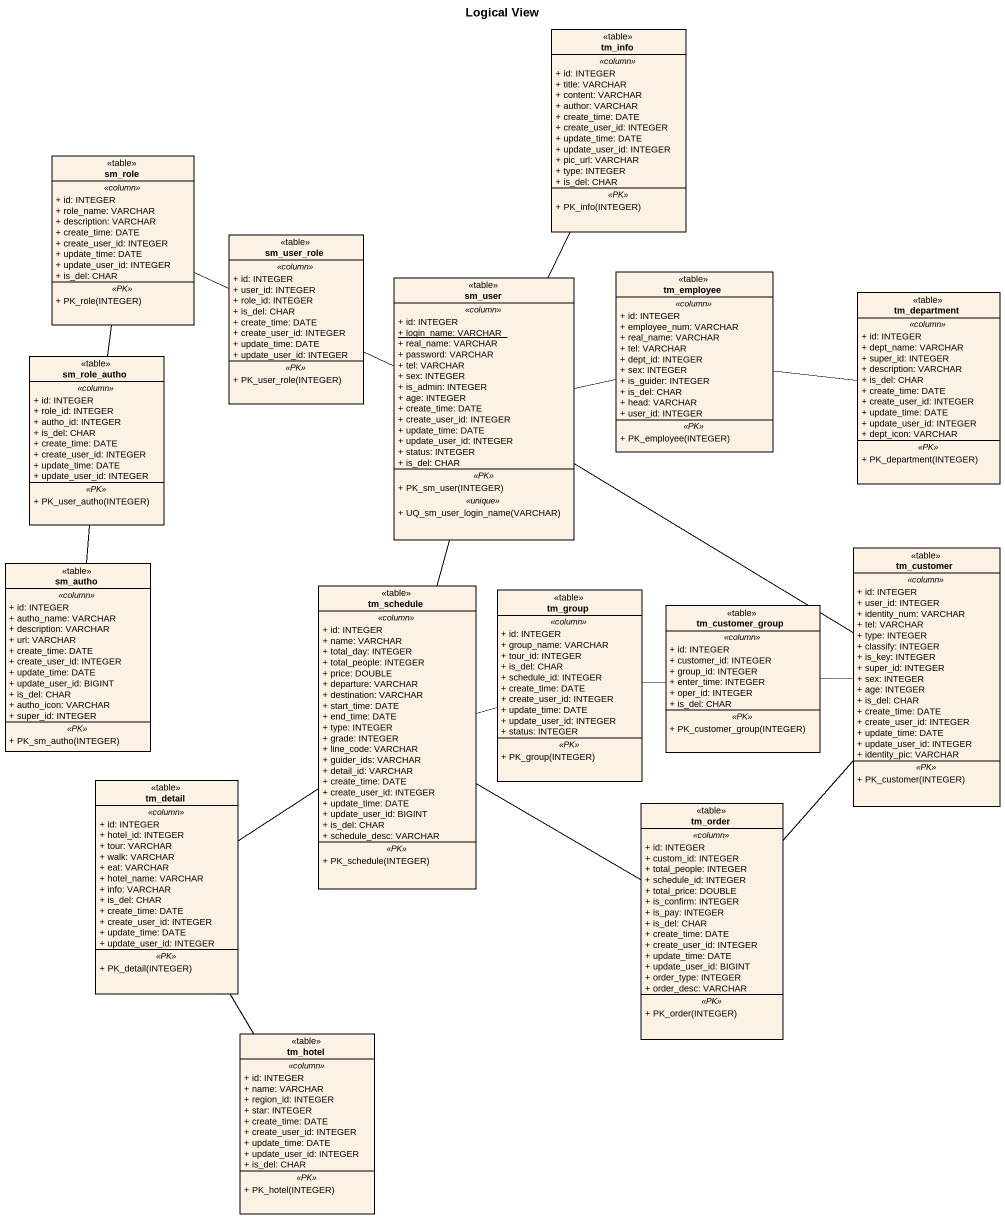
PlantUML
@startuml
title Logical View
hide circle
hide empty members
skinparam classAttributeIconSize 0
class tm_info <<table>> {
  .. <<column>> ..
  + id: INTEGER
  + title: VARCHAR
  + content: VARCHAR
  + author: VARCHAR
  + create_time: DATE
  + create_user_id: INTEGER
  + update_time: DATE
  + update_user_id: INTEGER
  + pic_url: VARCHAR
  + type: INTEGER
  + is_del: CHAR
  .. <<PK>> ..
  + PK_info(INTEGER)
}
class sm_role <<table>> {
  .. <<column>> ..
  + id: INTEGER
  + role_name: VARCHAR
  + description: VARCHAR
  + create_time: DATE
  + create_user_id: INTEGER
  + update_time: DATE
  + update_user_id: INTEGER
  + is_del: CHAR
  .. <<PK>> ..
  + PK_role(INTEGER)
}
class sm_user_role <<table>> {
  .. <<column>> ..
  + id: INTEGER
  + user_id: INTEGER
  + role_id: INTEGER
  + is_del: CHAR
  + create_time: DATE
  + create_user_id: INTEGER
  + update_time: DATE
  + update_user_id: INTEGER
  .. <<PK>> ..
  + PK_user_role(INTEGER)
}
class sm_user <<table>> {
  .. <<column>> ..
  + id: INTEGER
  {static} + login_name: VARCHAR
  + real_name: VARCHAR
  + password: VARCHAR
  + tel: VARCHAR
  + sex: INTEGER
  + is_admin: INTEGER
  + age: INTEGER
  + create_time: DATE
  + create_user_id: INTEGER
  + update_time: DATE
  + update_user_id: INTEGER
  + status: INTEGER
  + is_del: CHAR
  .. <<PK>> ..
  + PK_sm_user(INTEGER)
  .. <<unique>> ..
  + UQ_sm_user_login_name(VARCHAR)
}
class tm_employee <<table>> {
  .. <<column>> ..
  + id: INTEGER
  + employee_num: VARCHAR
  + real_name: VARCHAR
  + tel: VARCHAR
  + dept_id: INTEGER
  + sex: INTEGER
  + is_guider: INTEGER
  + is_del: CHAR
  + head: VARCHAR
  + user_id: INTEGER
  .. <<PK>> ..
  + PK_employee(INTEGER)
}
class tm_department <<table>> {
  .. <<column>> ..
  + id: INTEGER
  + dept_name: VARCHAR
  + super_id: INTEGER
  + description: VARCHAR
  + is_del: CHAR
  + create_time: DATE
  + create_user_id: INTEGER
  + update_time: DATE
  + update_user_id: INTEGER
  + dept_icon: VARCHAR
  .. <<PK>> ..
  + PK_department(INTEGER)
}
class sm_role_autho <<table>> {
  .. <<column>> ..
  + id: INTEGER
  + role_id: INTEGER
  + autho_id: INTEGER
  + is_del: CHAR
  + create_time: DATE
  + create_user_id: INTEGER
  + update_time: DATE
  + update_user_id: INTEGER
  .. <<PK>> ..
  + PK_user_autho(INTEGER)
}
class sm_autho <<table>> {
  .. <<column>> ..
  + id: INTEGER
  + autho_name: VARCHAR
  + description: VARCHAR
  + url: VARCHAR
  + create_time: DATE
  + create_user_id: INTEGER
  + update_time: DATE
  + update_user_id: BIGINT
  + is_del: CHAR
  + autho_icon: VARCHAR
  + super_id: INTEGER
  .. <<PK>> ..
  + PK_sm_autho(INTEGER)
}
class tm_customer <<table>> {
  .. <<column>> ..
  + id: INTEGER
  + user_id: INTEGER
  + identity_num: VARCHAR
  + tel: VARCHAR
  + type: INTEGER
  + classify: INTEGER
  + is_key: INTEGER
  + super_id: INTEGER
  + sex: INTEGER
  + age: INTEGER
  + is_del: CHAR
  + create_time: DATE
  + create_user_id: INTEGER
  + update_time: DATE
  + update_user_id: INTEGER
  + identity_pic: VARCHAR
  .. <<PK>> ..
  + PK_customer(INTEGER)
}
class tm_schedule <<table>> {
  .. <<column>> ..
  + id: INTEGER
  + name: VARCHAR
  + total_day: INTEGER
  + total_people: INTEGER
  + price: DOUBLE
  + departure: VARCHAR
  + destination: VARCHAR
  + start_time: DATE
  + end_time: DATE
  + type: INTEGER
  + grade: INTEGER
  + line_code: VARCHAR
  + guider_ids: VARCHAR
  + detail_id: VARCHAR
  + create_time: DATE
  + create_user_id: INTEGER
  + update_time: DATE
  + update_user_id: BIGINT
  + is_del: CHAR
  + schedule_desc: VARCHAR
  .. <<PK>> ..
  + PK_schedule(INTEGER)
}
class tm_group <<table>> {
  .. <<column>> ..
  + id: INTEGER
  + group_name: VARCHAR
  + tour_id: INTEGER
  + is_del: CHAR
  + schedule_id: INTEGER
  + create_time: DATE
  + create_user_id: INTEGER
  + update_time: DATE
  + update_user_id: INTEGER
  + status: INTEGER
  .. <<PK>> ..
  + PK_group(INTEGER)
}
class tm_customer_group <<table>> {
  .. <<column>> ..
  + id: INTEGER
  + customer_id: INTEGER
  + group_id: INTEGER
  + enter_time: INTEGER
  + oper_id: INTEGER
  + is_del: CHAR
  .. <<PK>> ..
  + PK_customer_group(INTEGER)
}
class tm_detail <<table>> {
  .. <<column>> ..
  + id: INTEGER
  + hotel_id: INTEGER
  + tour: VARCHAR
  + walk: VARCHAR
  + eat: VARCHAR
  + hotel_name: VARCHAR
  + info: VARCHAR
  + is_del: CHAR
  + create_time: DATE
  + create_user_id: INTEGER
  + update_time: DATE
  + update_user_id: INTEGER
  .. <<PK>> ..
  + PK_detail(INTEGER)
}
class tm_order <<table>> {
  .. <<column>> ..
  + id: INTEGER
  + custom_id: INTEGER
  + total_people: INTEGER
  + schedule_id: INTEGER
  + total_price: DOUBLE
  + is_confirm: INTEGER
  + is_pay: INTEGER
  + is_del: CHAR
  + create_time: DATE
  + create_user_id: INTEGER
  + update_time: DATE
  + update_user_id: BIGINT
  + order_type: INTEGER
  + order_desc: VARCHAR
  .. <<PK>> ..
  + PK_order(INTEGER)
}
class tm_hotel <<table>> {
  .. <<column>> ..
  + id: INTEGER
  + name: VARCHAR
  + region_id: INTEGER
  + star: INTEGER
  + create_time: DATE
  + create_user_id: INTEGER
  + update_time: DATE
  + update_user_id: INTEGER
  + is_del: CHAR
  .. <<PK>> ..
  + PK_hotel(INTEGER)
}
tm_info -- sm_user
sm_user_role -left- sm_role
sm_user_role -right- sm_user
tm_employee -left- sm_user
tm_employee -right- tm_department
sm_role_autho -up- sm_role
sm_role_autho -- sm_autho
tm_customer -up- sm_user
tm_schedule -up- sm_user
tm_group -left- tm_schedule
tm_customer_group -right- tm_customer
tm_customer_group -left- tm_group
tm_detail -up- tm_schedule
tm_order -up- tm_customer
tm_order -left- tm_schedule
tm_hotel -up- tm_detail
@enduml
